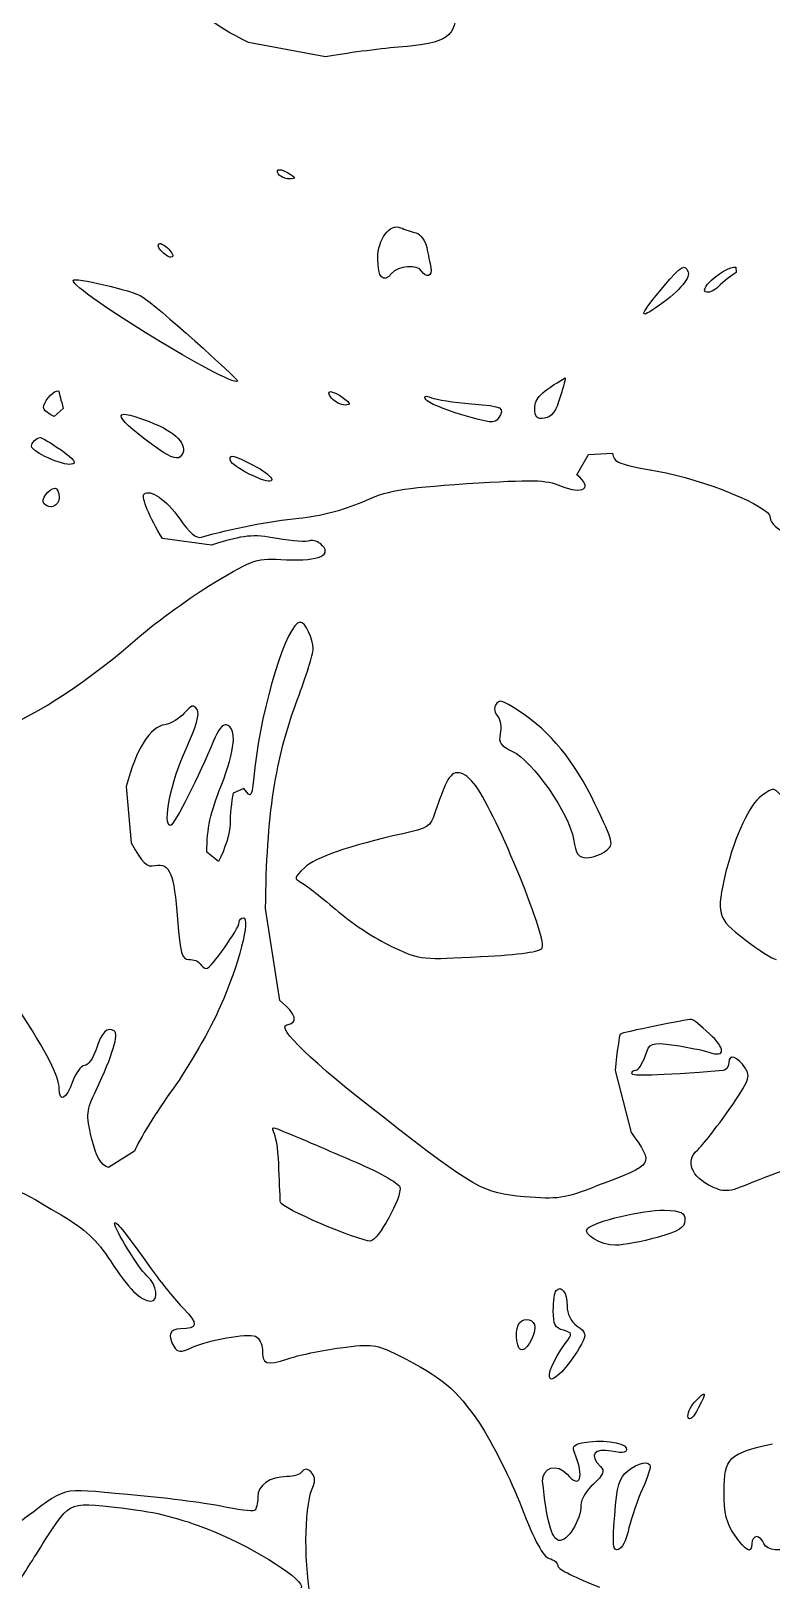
# Model space of a CAD drawing. Header units: centimetres. Extents: x 0 to 20, y 0 to 12.6.
# Drawn here: x 8.638 to 10.447, y 3.786 to 7.574 of the extents above; entities that cross this region are included whole.
import ezdxf

# ---------------------------------------------------------------- set-up
doc = ezdxf.new("R2010")
doc.units = ezdxf.units.CM
doc.layers.add('Sketch001', color=7, linetype='CONTINUOUS')

msp = doc.modelspace()

# ---------------------------------------------------------------- linework, layer by layer
at = {"layer": 'Sketch001', "color": 7}
for points in [[(9.358079, 7.510912), (9.169554, 7.545908)], [(10.360532, 6.997268), (10.361662, 6.983721)], [(8.71687, 6.651828), (8.694292, 6.631508)], [(9.972194, 6.489268), (10.000417, 6.538939), (10.059119, 6.542326)], [(9.079243, 6.317677), (8.959581, 6.333481)], [(8.870399, 5.727268), (8.882817, 5.589543)], [(9.158265, 5.722752), (9.132301, 5.711463)], [(9.096177, 5.544388), (9.067954, 5.566965)], [(9.246319, 5.204592), (9.211323, 5.429241)], [(10.065892, 5.033001), (10.105403, 4.88173)], [(8.890719, 4.836574), (8.827501, 4.795934)]]:
    msp.add_lwpolyline(points, dxfattribs=at)
for points in [[(9.169554, 7.545908), (9.079243, 7.591063), (9.049892, 7.61477), (8.917812, 7.74685)], [(9.677554, 7.633961), (9.677554, 7.558326), (9.658363, 7.544779), (9.536443, 7.534619)], [(9.536443, 7.534619), (9.486772, 7.530103), (9.406621, 7.519943), (9.358079, 7.510912)], [(9.242932, 7.224174), (9.233901, 7.23885), (9.248577, 7.23885), (9.271154, 7.224174)], [(9.268897, 7.212886), (9.258737, 7.212886), (9.246319, 7.21853), (9.242932, 7.224174)], [(9.271154, 7.224174), (9.28583, 7.215143), (9.28583, 7.212886), (9.268897, 7.212886)], [(9.485643, 7.017588), (9.485643, 7.065001), (9.514994, 7.104512), (9.540959, 7.093223)], [(9.540959, 7.093223), (9.551119, 7.089837), (9.568052, 7.083063), (9.579341, 7.080806)], [(8.955065, 7.037908), (8.947163, 7.046939), (8.946034, 7.054841), (8.952808, 7.054841)], [(8.952808, 7.054841), (8.958452, 7.054841), (8.969741, 7.046939), (8.977643, 7.037908)], [(9.579341, 7.080806), (9.589501, 7.077419), (9.601919, 7.061614), (9.605305, 7.044681)], [(8.979901, 7.020974), (8.974257, 7.020974), (8.962968, 7.028877), (8.955065, 7.037908)], [(8.977643, 7.037908), (8.985545, 7.028877), (8.986674, 7.020974), (8.9799, 7.020974)], [(9.51951, 6.981463), (9.49919, 6.956628), (9.485643, 6.971303), (9.485643, 7.017588)], [(9.605305, 7.044681), (9.608692, 7.028877), (9.613208, 7.006299), (9.615465, 6.996139)], [(8.740576, 6.96453), (8.740576, 6.973561), (8.885074, 6.940823), (8.911039, 6.92389)], [(9.592888, 6.987108), (9.582728, 7.004041), (9.535314, 7.000654), (9.51951, 6.981463)], [(9.615465, 6.996139), (9.618852, 6.97469), (9.604177, 6.969046), (9.592888, 6.987108)], [(10.244257, 6.98485), (10.249901, 6.967917), (10.218292, 6.93405), (10.164105, 6.896797)], [(10.185554, 6.950983), (10.227323, 7.000654), (10.237483, 7.006299), (10.244257, 6.98485)], [(10.287154, 6.936308), (10.27135, 6.946468), (10.333439, 6.997268), (10.360532, 6.997268)], [(10.361661, 6.983721), (10.349243, 6.975819), (10.330052, 6.961143), (10.318763, 6.949854)], [(9.142461, 6.718432), (9.126657, 6.702628), (8.740576, 6.938566), (8.740576, 6.96453)], [(10.164105, 6.896797), (10.121208, 6.867446), (10.126852, 6.880992), (10.185554, 6.950983)], [(10.318763, 6.949854), (10.307474, 6.938566), (10.292799, 6.932921), (10.287154, 6.936308)], [(8.911039, 6.92389), (8.938132, 6.908086), (9.145848, 6.722948), (9.142461, 6.718432)], [(9.869465, 6.651828), (9.869465, 6.676663), (9.88527, 6.692468), (9.943972, 6.726334)], [(9.943972, 6.726334), (9.945102, 6.727464), (9.939457, 6.706014), (9.931554, 6.68005)], [(8.694292, 6.631508), (8.66607, 6.647312), (8.663812, 6.651828), (8.675101, 6.671019)], [(8.675101, 6.671019), (8.687519, 6.69021), (8.70671, 6.701499), (8.70671, 6.69021)], [(8.70671, 6.69021), (8.70671, 6.68908), (8.711225, 6.671019), (8.71687, 6.651828)], [(9.372754, 6.676663), (9.354692, 6.698112), (9.372754, 6.698112), (9.402105, 6.676663)], [(9.405492, 6.65973), (9.395332, 6.65973), (9.380657, 6.667632), (9.372754, 6.676663)], [(9.402105, 6.676663), (9.420168, 6.663117), (9.420168, 6.660859), (9.405492, 6.65973)], [(9.603048, 6.673277), (9.597403, 6.682119), (9.601919, 6.683625), (9.616594, 6.677792)], [(9.691101, 6.636023), (9.647074, 6.64957), (9.607563, 6.665374), (9.603048, 6.673277)], [(9.616594, 6.677792), (9.627883, 6.673277), (9.67191, 6.666503), (9.714808, 6.663117)], [(9.931554, 6.68005), (9.921394, 6.645054), (9.911234, 6.630379), (9.893172, 6.628121)], [(8.934745, 6.562646), (8.829759, 6.63941), (8.833145, 6.658601), (8.941519, 6.613446)], [(9.780283, 6.626992), (9.772381, 6.614574), (9.757705, 6.615703), (9.691101, 6.636023)], [(9.714808, 6.663117), (9.792701, 6.656343), (9.797217, 6.654086), (9.780283, 6.626992)], [(9.893172, 6.628121), (9.873981, 6.624734), (9.869465, 6.630378), (9.869465, 6.651828)], [(8.941519, 6.613446), (9.000221, 6.58861), (9.025057, 6.555872), (9.002479, 6.533294)], [(8.638976, 6.559259), (8.638976, 6.567161), (8.651394, 6.580708), (8.660425, 6.580708)], [(8.736061, 6.515232), (8.715741, 6.510717), (8.638976, 6.545712), (8.638976, 6.559259)], [(8.660425, 6.580708), (8.663812, 6.580708), (8.68639, 6.567161), (8.711225, 6.550228)], [(9.002479, 6.533294), (8.994577, 6.525392), (8.973128, 6.534424), (8.934745, 6.562646)], [(8.711225, 6.550228), (8.745092, 6.525392), (8.750736, 6.51749), (8.736061, 6.515232)], [(9.124399, 6.526521), (9.124399, 6.540068), (9.132301, 6.53781), (9.180843, 6.512974)], [(9.198905, 6.479108), (9.160523, 6.493783), (9.124399, 6.516361), (9.124399, 6.526521)], [(10.059119, 6.542326), (10.062505, 6.519748), (10.073794, 6.515232), (10.168621, 6.498299)], [(9.180843, 6.512974), (9.230514, 6.488139), (9.244061, 6.462174), (9.198905, 6.479108)], [(9.932683, 6.462174), (9.98687, 6.439597), (10.013963, 6.457659), (9.972194, 6.489268)], [(10.168621, 6.498299), (10.284897, 6.477979), (10.445199, 6.411374), (10.445199, 6.38541)], [(8.669456, 6.419277), (8.660425, 6.427179), (8.681874, 6.45653), (8.69655, 6.45653)], [(8.69655, 6.45653), (8.702194, 6.45653), (8.70671, 6.44637), (8.70671, 6.433952)], [(8.959581, 6.333481), (8.927972, 6.384281), (8.906523, 6.435081), (8.914425, 6.441854)], [(8.914425, 6.441854), (8.927972, 6.45653), (8.969741, 6.427179), (9.00135, 6.382023)], [(9.447261, 6.422663), (9.508221, 6.450886), (9.53983, 6.45653), (9.703519, 6.467819)], [(9.703519, 6.467819), (9.867208, 6.477979), (9.89543, 6.477979), (9.932683, 6.462174)], [(8.70671, 6.433952), (8.70671, 6.412503), (8.684132, 6.403472), (8.669456, 6.419277)], [(9.292603, 6.383152), (9.345661, 6.388797), (9.402105, 6.403472), (9.447261, 6.422663)], [(9.00135, 6.382023), (9.025057, 6.347028), (9.04199, 6.333481), (9.054408, 6.336868)], [(9.054408, 6.336868), (9.128914, 6.358317), (9.221483, 6.376379), (9.292603, 6.383152)], [(10.445199, 6.38541), (10.445199, 6.35493), (10.512932, 6.325579), (10.651785, 6.29397)], [(9.239545, 6.333481), (9.178585, 6.34477), (9.161652, 6.342512), (9.079243, 6.317677)], [(9.318568, 6.327837), (9.312923, 6.32445), (9.277928, 6.326707), (9.239545, 6.333481)], [(9.345661, 6.321063), (9.335501, 6.327837), (9.324212, 6.331223), (9.318568, 6.327837)], [(9.262123, 6.281552), (9.343403, 6.278166), (9.37727, 6.29397), (9.345661, 6.321063)], [(9.084888, 6.225108), (9.18423, 6.284939), (9.187617, 6.286068), (9.262123, 6.281552)], [(8.904265, 6.095286), (8.948292, 6.132539), (9.029572, 6.191241), (9.084888, 6.225108)], [(9.29599, 6.129152), (9.264381, 6.129152), (9.201163, 5.923694), (9.185359, 5.774681)], [(9.327599, 6.063677), (9.327599, 6.088512), (9.308408, 6.129152), (9.29599, 6.129152)], [(8.559954, 5.86725), (8.653652, 5.902245), (8.782345, 5.988041), (8.904265, 6.095286)], [(9.289217, 5.940628), (9.310665, 5.995943), (9.327599, 6.051259), (9.327599, 6.063677)], [(9.044248, 5.915792), (9.035217, 5.92821), (9.029572, 5.927081), (9.012639, 5.906761)], [(9.017154, 5.819837), (9.04199, 5.873835), (9.051021, 5.90582), (9.044248, 5.915792)], [(9.211323, 5.429241), (9.21358, 5.657277), (9.23503, 5.79613), (9.289217, 5.940628)], [(9.77351, 5.925952), (9.768994, 5.919179), (9.771253, 5.906761), (9.779154, 5.898859)], [(9.833341, 5.910148), (9.784799, 5.940628), (9.78367, 5.941757), (9.77351, 5.925952)], [(10.016221, 5.685499), (9.967679, 5.788228), (9.90559, 5.863863), (9.833341, 5.910148)], [(8.965225, 5.878539), (8.929101, 5.874023), (8.895234, 5.819837), (8.870399, 5.727268)], [(9.012639, 5.906761), (9.00135, 5.894343), (8.98103, 5.880797), (8.965225, 5.878539)], [(9.115368, 5.878539), (9.107465, 5.880796), (9.093919, 5.864992), (9.083759, 5.839028)], [(9.10295, 5.729525), (9.136817, 5.817579), (9.142461, 5.869508), (9.115368, 5.878539)], [(9.779154, 5.898859), (9.785928, 5.889828), (9.788185, 5.870637), (9.784799, 5.855961)], [(9.083759, 5.839028), (9.051021, 5.756619), (8.987803, 5.632441), (8.978772, 5.632441)], [(9.784799, 5.855961), (9.780283, 5.834512), (9.785928, 5.82661), (9.815279, 5.813063)], [(8.978772, 5.632441), (8.958452, 5.632441), (8.981029, 5.743072), (9.017154, 5.819837)], [(9.815279, 5.813063), (9.863821, 5.791614), (9.954132, 5.659534), (9.964292, 5.598574)], [(9.185359, 5.774681), (9.177457, 5.697917), (9.177457, 5.696788), (9.158265, 5.722752)], [(9.720452, 5.73517), (9.689784, 5.771483), (9.666454, 5.769977), (9.650461, 5.730654)], [(9.067954, 5.566965), (9.067954, 5.625668), (9.075857, 5.662921), (9.10295, 5.729525)], [(9.650461, 5.730654), (9.642559, 5.711463), (9.630141, 5.679854), (9.624497, 5.660663)], [(9.887528, 5.333285), (9.898817, 5.362637), (9.766737, 5.679854), (9.720452, 5.73517)], [(10.472292, 5.70469), (10.450843, 5.726139), (10.455359, 5.726139), (10.42375, 5.70469)], [(9.132301, 5.711463), (9.127785, 5.691143), (9.124399, 5.657277), (9.124399, 5.635828)], [(10.043314, 5.570352), (10.063634, 5.586157), (10.062505, 5.589543), (10.016221, 5.685499)], [(10.42375, 5.70469), (10.394399, 5.683241), (10.359403, 5.608734), (10.336825, 5.519552)], [(9.624497, 5.660663), (9.615465, 5.631312), (9.606434, 5.624539), (9.546603, 5.612121)], [(9.124399, 5.635828), (9.124399, 5.614379), (9.111981, 5.573739), (9.096177, 5.544388)], [(9.546603, 5.612121), (9.414523, 5.58277), (9.332114, 5.553419), (9.30615, 5.528583)], [(8.882817, 5.589543), (8.90991, 5.539872), (8.92007, 5.529712), (8.941519, 5.534228)], [(9.964292, 5.598574), (9.969937, 5.561321), (9.975581, 5.553419), (9.99703, 5.553419)], [(9.99703, 5.553419), (10.010577, 5.553419), (10.032025, 5.561321), (10.043314, 5.570352)], [(8.941519, 5.534228), (8.977643, 5.541001), (8.987803, 5.516165), (8.995705, 5.402148)], [(9.30615, 5.528583), (9.280185, 5.504877), (9.280185, 5.502619), (9.299377, 5.492459)], [(10.336825, 5.519552), (10.31199, 5.415694), (10.314248, 5.406663), (10.38311, 5.353605)], [(9.299377, 5.492459), (9.310665, 5.485685), (9.351305, 5.454077), (9.389688, 5.421339)], [(9.389688, 5.421339), (9.42807, 5.388601), (9.490159, 5.34909), (9.526283, 5.333285)], [(8.995705, 5.402148), (9.002479, 5.31861), (9.006994, 5.305063), (9.023928, 5.305063)], [(9.066825, 5.282485), (9.076985, 5.282485), (9.146977, 5.380699), (9.146977, 5.395374)], [(9.157137, 5.406663), (9.175199, 5.406663), (9.145848, 5.291517), (9.100692, 5.189917)], [(9.146977, 5.395374), (9.146977, 5.402148), (9.151492, 5.406663), (9.157137, 5.406663)], [(10.38311, 5.353605), (10.416977, 5.326512), (10.451972, 5.305063), (10.459874, 5.305063)], [(9.023928, 5.305063), (9.035217, 5.305063), (9.047634, 5.300548), (9.051021, 5.293774)], [(9.526283, 5.333285), (9.59063, 5.303934), (9.597403, 5.303934), (9.737385, 5.311837)], [(9.737385, 5.311837), (9.835599, 5.316352), (9.884141, 5.324254), (9.887528, 5.333285)], [(9.051021, 5.293774), (9.054408, 5.28813), (9.06231, 5.282485), (9.066825, 5.282485)], [(9.263252, 5.144761), (9.292603, 5.150405), (9.286959, 5.169597), (9.246319, 5.204592)], [(8.70671, 4.988974), (8.70671, 5.018325), (8.677359, 5.075899), (8.60511, 5.187659)], [(9.100692, 5.189917), (9.075857, 5.133472), (9.023928, 5.043161), (8.984417, 4.987845)], [(10.253288, 5.158308), (10.24087, 5.158308), (10.082825, 5.126699), (10.07831, 5.122183)], [(10.296185, 5.123312), (10.275865, 5.142503), (10.256674, 5.158308), (10.253288, 5.158308)], [(8.841048, 5.130085), (8.824114, 5.141374), (8.810568, 5.126699), (8.797021, 5.08493)], [(8.797021, 4.985588), (8.837661, 5.071383), (8.853465, 5.123312), (8.841048, 5.130085)], [(9.49919, 4.918983), (9.321954, 5.056708), (9.236159, 5.139117), (9.263252, 5.144761)], [(10.07831, 5.122183), (10.076053, 5.119926), (10.070408, 5.080414), (10.065892, 5.033001)], [(10.295057, 5.078156), (10.335697, 5.063481), (10.336825, 5.087188), (10.296186, 5.123312)], [(8.797021, 5.08493), (8.790248, 5.063481), (8.776701, 5.045419), (8.768799, 5.045419)], [(10.13927, 5.067996), (10.150559, 5.101863), (10.151688, 5.102992), (10.21039, 5.09509)], [(10.21039, 5.09509), (10.243128, 5.090574), (10.28151, 5.082672), (10.295057, 5.078156)], [(8.768799, 5.045419), (8.759768, 5.045419), (8.74735, 5.027356), (8.739448, 5.005908)], [(10.116692, 5.03413), (10.122337, 5.03413), (10.132497, 5.049934), (10.13927, 5.067996)], [(10.343599, 5.052192), (10.343599, 5.042032), (10.336825, 5.03413), (10.330052, 5.033001)], [(10.384239, 5.038645), (10.365048, 5.067996), (10.343599, 5.07477), (10.343599, 5.052192)], [(8.739448, 5.005908), (8.723643, 4.961881), (8.70671, 4.953979), (8.70671, 4.988974)], [(10.106532, 5.026228), (10.106532, 5.030743), (10.111048, 5.03413), (10.116692, 5.03413)], [(10.330052, 5.033001), (10.162977, 5.020583), (10.106532, 5.018325), (10.106532, 5.026228)], [(10.344728, 4.938174), (10.39327, 5.008165), (10.397785, 5.019454), (10.384239, 5.038645)], [(8.785732, 4.868183), (8.772185, 4.926885), (8.773314, 4.934788), (8.797021, 4.985588)], [(8.984417, 4.987845), (8.943777, 4.931401), (8.902008, 4.863668), (8.890719, 4.836574)], [(10.266834, 4.838832), (10.279252, 4.850121), (10.314248, 4.894148), (10.344728, 4.938174)], [(9.232772, 4.878343), (9.22487, 4.897534), (9.225999, 4.897534), (9.260994, 4.88173)], [(9.843501, 4.724814), (9.741901, 4.733845), (9.726097, 4.742876), (9.49919, 4.918983)], [(8.827501, 4.795934), (8.807181, 4.803836), (8.79815, 4.82077), (8.785732, 4.868183)], [(9.244061, 4.791419), (9.242931, 4.828672), (9.238417, 4.868183), (9.232772, 4.878343)], [(9.260994, 4.88173), (9.282443, 4.873828), (9.352434, 4.843348), (9.41791, 4.815125)], [(10.105403, 4.88173), (10.160719, 4.802708), (10.162977, 4.804965), (10.022994, 4.751908)], [(9.41791, 4.815125), (9.483385, 4.788032), (9.537572, 4.757552), (9.53983, 4.748521)], [(10.30183, 4.74965), (10.252159, 4.773356), (10.236354, 4.811739), (10.266834, 4.838832)], [(9.247448, 4.711268), (9.247448, 4.718041), (9.245191, 4.754165), (9.244061, 4.791419)], [(10.508417, 4.797063), (10.500514, 4.797063), (10.458745, 4.782388), (10.415848, 4.765454)], [(8.538505, 4.697721), (8.590434, 4.758681), (8.575759, 4.75981), (8.711225, 4.680788)], [(9.53983, 4.748521), (9.545474, 4.723685), (9.485643, 4.616441), (9.467581, 4.616441)], [(10.022994, 4.751908), (9.939457, 4.71917), (9.92591, 4.718041), (9.843501, 4.724814)], [(10.415848, 4.765454), (10.34247, 4.734974), (10.335697, 4.733845), (10.30183, 4.74965)], [(9.467581, 4.616441), (9.43823, 4.616441), (9.248577, 4.697721), (9.247448, 4.711268)], [(8.711225, 4.680788), (8.772185, 4.644663), (8.79815, 4.619828), (8.832017, 4.567899)], [(8.842177, 4.660468), (8.843306, 4.669499), (8.877172, 4.625472), (8.931359, 4.548708)], [(8.921199, 4.531774), (8.89975, 4.550965), (8.842177, 4.645792), (8.842177, 4.660468)], [(9.998159, 4.646921), (10.015092, 4.664983), (10.135883, 4.693205), (10.185554, 4.692076)], [(10.236354, 4.667241), (10.236354, 4.649179), (10.222808, 4.641276), (10.168621, 4.625472)], [(10.185554, 4.692076), (10.228452, 4.68982), (10.236354, 4.686432), (10.236354, 4.667241)], [(10.067021, 4.606281), (10.030897, 4.606281), (9.984612, 4.633374), (9.998159, 4.646921)], [(10.168621, 4.625472), (10.131368, 4.615312), (10.086212, 4.606281), (10.067021, 4.606281)], [(8.832017, 4.567899), (8.877172, 4.499036), (8.905394, 4.470814), (8.93023, 4.469685)], [(8.931359, 4.548708), (8.956194, 4.514841), (8.99119, 4.470814), (9.010381, 4.451623)], [(8.93023, 4.469685), (8.951679, 4.469685), (8.946034, 4.509196), (8.921199, 4.531774)], [(9.921394, 4.49565), (9.934941, 4.509196), (9.948488, 4.491134), (9.948488, 4.458396)], [(9.914621, 4.445979), (9.914621, 4.469685), (9.918008, 4.492263), (9.921394, 4.49565)], [(9.010381, 4.451623), (9.047634, 4.41437), (9.045377, 4.401952), (9.003608, 4.401952)], [(9.939457, 4.398565), (9.919137, 4.403081), (9.914621, 4.413241), (9.914621, 4.445979)], [(9.948488, 4.458396), (9.948488, 4.438076), (9.957519, 4.420014), (9.973323, 4.408725)], [(9.003608, 4.401952), (8.976514, 4.401952), (8.97087, 4.385019), (8.987803, 4.357925)], [(9.83447, 4.351152), (9.823181, 4.359054), (9.820923, 4.405339), (9.832213, 4.416628)], [(9.832212, 4.416628), (9.845759, 4.431303), (9.869465, 4.42453), (9.869465, 4.406468)], [(9.869465, 4.406468), (9.869465, 4.380503), (9.846888, 4.344379), (9.83447, 4.351152)], [(9.943972, 4.365828), (9.962034, 4.390663), (9.962034, 4.391792), (9.939457, 4.398565)], [(9.973323, 4.408725), (9.994772, 4.392921), (9.995901, 4.388405), (9.983483, 4.364699)], [(8.987803, 4.357925), (8.996834, 4.344379), (9.003608, 4.34325), (9.029572, 4.355669)], [(9.029572, 4.355668), (9.07247, 4.374859), (9.165039, 4.391792), (9.186488, 4.38389)], [(9.186488, 4.38389), (9.195519, 4.379374), (9.203421, 4.364699), (9.203421, 4.351152)], [(9.394203, 4.355668), (9.473225, 4.365828), (9.481128, 4.364699), (9.535314, 4.337605)], [(9.907848, 4.280032), (9.898817, 4.289063), (9.913492, 4.32293), (9.943972, 4.365828)], [(9.983483, 4.364699), (9.958648, 4.318414), (9.916879, 4.27213), (9.907848, 4.280032)], [(9.203421, 4.351152), (9.203421, 4.315028), (9.212452, 4.311641), (9.26551, 4.328574)], [(9.26551, 4.328574), (9.290345, 4.337605), (9.347919, 4.348894), (9.394203, 4.355668)], [(9.535314, 4.337605), (9.644817, 4.28229), (9.676425, 4.255196), (9.733999, 4.171659)], [(10.260061, 4.222459), (10.288283, 4.252939), (10.290541, 4.249552), (10.269092, 4.207783)], [(10.244257, 4.185205), (10.242, 4.193108), (10.248772, 4.210041), (10.260061, 4.222459)], [(10.269092, 4.207783), (10.257803, 4.185205), (10.247643, 4.176174), (10.244257, 4.185205)], [(9.733999, 4.171659), (9.764479, 4.124245), (9.811892, 4.032805), (9.836728, 3.966201)], [(9.984612, 4.123116), (10.030897, 4.132148), (10.087341, 4.125373), (10.092985, 4.110699)], [(9.948488, 4.046352), (9.980097, 4.00797), (9.991385, 4.039579), (9.96655, 4.09941)], [(9.96655, 4.09941), (9.959777, 4.112956), (9.96542, 4.11973), (9.984612, 4.123116)], [(10.056861, 4.102796), (10.013963, 4.111828), (10.001545, 4.093765), (10.029768, 4.065543)], [(10.092985, 4.110699), (10.096372, 4.09941), (10.08847, 4.097152), (10.056861, 4.102796)], [(10.33231, 4.004583), (10.33231, 4.086992), (10.343599, 4.097152), (10.450843, 4.120859)], [(9.328728, 4.019259), (9.340017, 4.041836), (9.311794, 4.072316), (9.299377, 4.051996)], [(9.888657, 4.029419), (9.8864, 4.063285), (9.924781, 4.074574), (9.948488, 4.046352)], [(10.029768, 4.065543), (10.041057, 4.054254), (10.03767, 4.045223), (10.012834, 4.022645)], [(10.064763, 3.945881), (10.070408, 4.019259), (10.076052, 4.03845), (10.096372, 4.054254)], [(10.096372, 4.054254), (10.122337, 4.075703), (10.151688, 4.081347), (10.151688, 4.064414)], [(10.151688, 4.064414), (10.151688, 4.05877), (10.141528, 4.029419), (10.127981, 4.000067)], [(8.873785, 3.996681), (8.701065, 4.012485), (8.732674, 4.020387), (8.603981, 3.924432)], [(9.264381, 4.040707), (9.221483, 4.040707), (9.192132, 4.020387), (9.192132, 3.989907)], [(9.299377, 4.051996), (9.29599, 4.046352), (9.280185, 4.040707), (9.264381, 4.040707)], [(9.320825, 3.747196), (9.303892, 3.843152), (9.307279, 3.979747), (9.328728, 4.019259)], [(9.928168, 3.884921), (9.910105, 3.888307), (9.897688, 3.935721), (9.888657, 4.029419)], [(10.012834, 4.022645), (9.995901, 4.00797), (9.982354, 3.984263), (9.982354, 3.971845)], [(8.672843, 3.88605), (8.736061, 3.984263), (8.72703, 3.980876), (8.887332, 3.960556)], [(9.101821, 3.968459), (9.061181, 3.976361), (8.958452, 3.989907), (8.873785, 3.996681)], [(9.192132, 3.989907), (9.192132, 3.975232), (9.188745, 3.960556), (9.18423, 3.958299)], [(10.127981, 4.000067), (10.115563, 3.969587), (10.102017, 3.927819), (10.097501, 3.90637)], [(10.358274, 3.897339), (10.337954, 3.92669), (10.33231, 3.950396), (10.33231, 4.004583)], [(8.887332, 3.960556), (8.95055, 3.952654), (9.017154, 3.934592), (9.084888, 3.90637)], [(9.18423, 3.958299), (9.178585, 3.954912), (9.142461, 3.959429), (9.101821, 3.968459)], [(9.836728, 3.966201), (9.869465, 3.882663), (9.889785, 3.844281), (9.904461, 3.840894)], [(9.982354, 3.971845), (9.982354, 3.934592), (9.949617, 3.880405), (9.928168, 3.884921)], [(10.073794, 3.862343), (10.060248, 3.857827), (10.059119, 3.873632), (10.064763, 3.945881)], [(9.084888, 3.90637), (9.191003, 3.862343), (9.309537, 3.786707), (9.298248, 3.768645)], [(10.097501, 3.90637), (10.092985, 3.884921), (10.081697, 3.864601), (10.073794, 3.862343)], [(10.569377, 3.913143), (10.569377, 3.873632), (10.44407, 3.840894), (10.429394, 3.877019)], [(8.614141, 3.792352), (8.615271, 3.795739), (8.642363, 3.837507), (8.672843, 3.88605)], [(10.400043, 3.877019), (10.400043, 3.849925), (10.385368, 3.857827), (10.358274, 3.897339)], [(10.411332, 3.893952), (10.405688, 3.893952), (10.400043, 3.88605), (10.400043, 3.877019)], [(10.429394, 3.877019), (10.426008, 3.88605), (10.418105, 3.893952), (10.411332, 3.893952)], [(9.904461, 3.840894), (9.916879, 3.837507), (9.92591, 3.829605), (9.92591, 3.821703)], [(9.92591, 3.821703), (9.92591, 3.81493), (9.971065, 3.792352), (10.02751, 3.770903)]]:
    msp.add_open_spline(points, degree=3, dxfattribs=at)

doc.saveas('drawing.dxf')
